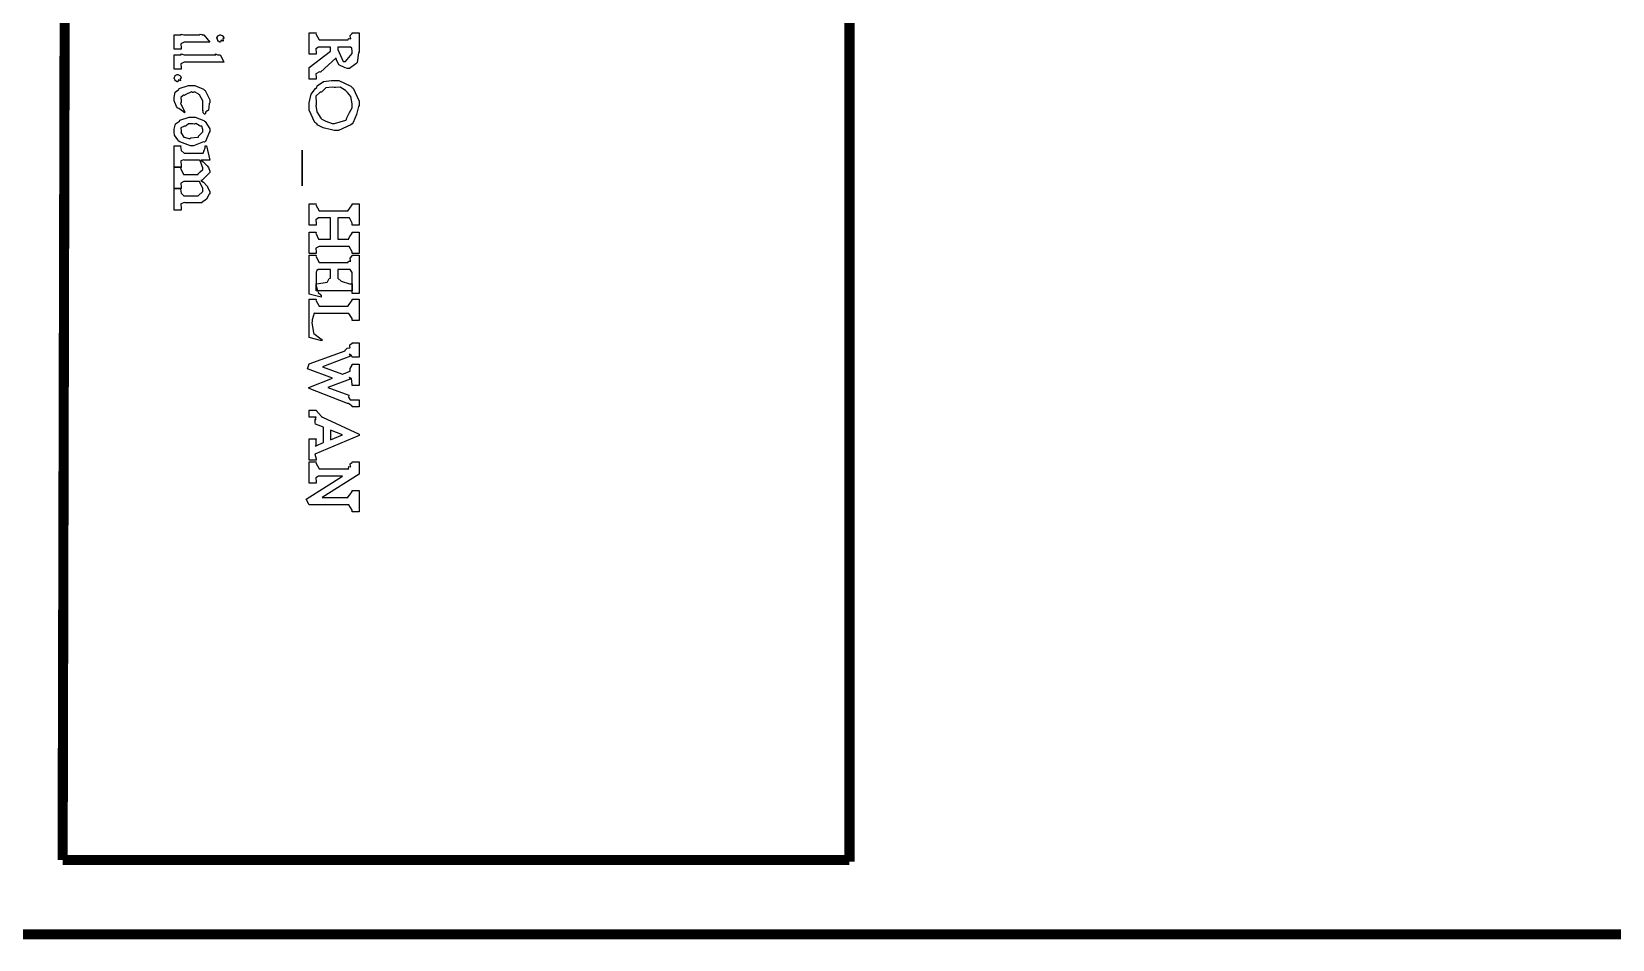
# Model space of a CAD drawing. Extents: x 0.4 to 11.2, y 0.4 to 16.
# Drawn here: x 1.359 to 2.92, y 0.4 to 1.296 of the extents above; entities that cross this region are included whole.
import ezdxf

# ---------------------------------------------------------------- set-up
doc = ezdxf.new("R2010")
doc.units = 0
doc.layers.get('0').update_dxf_attribs({"linetype": 'CONTINUOUS'})

msp = doc.modelspace()

# ---------------------------------------------------------------- linework, layer by layer
at = {"color": 230, "const_width": 0.01}
for points in [[(11.1917, 0.405003), (11.1917, 15.9817), (0.363336, 15.9817), (0.363336, 0.405003), (11.1917, 0.405003)], [(2.16667, 0.476671), (2.16667, 2.56999), (2.16667, 0.476671), (2.16667, 2.56999), (2.16667, 0.476671)]]:
    msp.add_lwpolyline(points, close=True, dxfattribs=at)
for points in [[(1.38997, 0.478353), (1.39501, 2.56999)], [(2.16667, 0.478353), (1.38997, 0.478353)]]:
    msp.add_lwpolyline(points, dxfattribs=at)
at = {"color": 0}
for points in [[(1.5, 1.27832), (1.5, 1.29243), (1.50694, 1.29243), (1.50683, 1.29253), (1.507, 1.29335), (1.50976, 1.29243), (1.51064, 1.29243), (1.52518, 1.29243), (1.52518, 1.29248), (1.52587, 1.29335), (1.528, 1.29243), (1.528, 1.29243), (1.528, 1.29243), (1.52767, 1.29243), (1.52756, 1.29243), (1.52929, 1.29243), (1.53515, 1.28527), (1.51107, 1.28527), (1.50999, 1.28532), (1.50662, 1.28358), (1.50694, 1.27968), (1.50694, 1.27832), (1.5, 1.27832)], [(1.54579, 1.28527), (1.54519, 1.28532), (1.5434, 1.28619), (1.54318, 1.28635), (1.54308, 1.28711), (1.54238, 1.28923), (1.54232, 1.28895), (1.54232, 1.28895), (1.54232, 1.28955), (1.54308, 1.29118), (1.54318, 1.29134), (1.54324, 1.29167), (1.54519, 1.29243), (1.54579, 1.29243), (1.54579, 1.29243), (1.54807, 1.29156), (1.54818, 1.29134), (1.54818, 1.29134), (1.54818, 1.29123), (1.54926, 1.28955), (1.54926, 1.28895), (1.54915, 1.28912), (1.54807, 1.2889), (1.54839, 1.28657), (1.54818, 1.28635), (1.5479, 1.28673), (1.54633, 1.28722), (1.54596, 1.28527), (1.54579, 1.28527)], [(1.63336, 1.24892), (1.63336, 1.2602), (1.6544, 1.27648), (1.6544, 1.28038), (1.64356, 1.28038), (1.64268, 1.28044), (1.63986, 1.2787), (1.64031, 1.27479), (1.64031, 1.27344), (1.63336, 1.27344), (1.63336, 1.29449), (1.64031, 1.29449), (1.63981, 1.29351), (1.64313, 1.28754), (1.64421, 1.28754), (1.67199, 1.28754), (1.67188, 1.28771), (1.67225, 1.28879), (1.67449, 1.28863), (1.67458, 1.28885), (1.6741, 1.28923), (1.67372, 1.29177), (1.67567, 1.29384), (1.67567, 1.29449), (1.68261, 1.29449), (1.68261, 1.27561), (1.68201, 1.2749), (1.68067, 1.26525), (1.68024, 1.26454), (1.67936, 1.26389), (1.67318, 1.25933), (1.67111, 1.25933), (1.66894, 1.25993), (1.66265, 1.26291), (1.66043, 1.26801), (1.66004, 1.26975), (1.64442, 1.25586), (1.6435, 1.25608), (1.63997, 1.25391), (1.64031, 1.25016), (1.64031, 1.24892), (1.63336, 1.24892)], [(1.66851, 1.26628), (1.66911, 1.26633), (1.67567, 1.27414), (1.67567, 1.27669), (1.67567, 1.27723), (1.67551, 1.27881), (1.67546, 1.27886), (1.6754, 1.2793), (1.67415, 1.28038), (1.67372, 1.28038), (1.66157, 1.28038), (1.66157, 1.27805), (1.66678, 1.26628), (1.66851, 1.26628)], [(1.5, 1.25873), (1.5, 1.27284), (1.50694, 1.27284), (1.50689, 1.27295), (1.50706, 1.27376), (1.50993, 1.27284), (1.51085, 1.27284), (1.54124, 1.27284), (1.54112, 1.27295), (1.54096, 1.27376), (1.54281, 1.27284), (1.5434, 1.27284), (1.5434, 1.27284), (1.54406, 1.27284), (1.54406, 1.27284), (1.54536, 1.27284), (1.54536, 1.27284), (1.54883, 1.26655), (1.54926, 1.26568), (1.51107, 1.26568), (1.50999, 1.26573), (1.50662, 1.264), (1.50694, 1.26009), (1.50694, 1.25873), (1.5, 1.25873)], [(1.50369, 1.24609), (1.50315, 1.24615), (1.50131, 1.24702), (1.50108, 1.24718), (1.50097, 1.24788), (1.50017, 1.24989), (1.5, 1.24957), (1.5, 1.24957), (1.5, 1.25022), (1.50092, 1.25201), (1.50108, 1.25217), (1.50114, 1.2525), (1.5031, 1.25326), (1.50369, 1.25326), (1.50369, 1.25326), (1.50575, 1.25255), (1.50586, 1.25239), (1.50586, 1.25239), (1.50694, 1.25043), (1.50694, 1.24978), (1.50683, 1.24989), (1.50586, 1.24962), (1.50624, 1.24734), (1.50608, 1.24718), (1.50586, 1.24756), (1.50429, 1.24805), (1.50385, 1.24609), (1.50369, 1.24609)], [(1.51042, 1.21544), (1.50917, 1.21663), (1.50483, 1.21973), (1.50353, 1.22032), (1.50325, 1.22065), (1.50244, 1.2219), (1.5, 1.22732), (1.5, 1.22911), (1.5, 1.23085), (1.50114, 1.23589), (1.50379, 1.23779), (1.50456, 1.23844), (1.50499, 1.23948), (1.51411, 1.24257), (1.51714, 1.24257), (1.52035, 1.24257), (1.52914, 1.23877), (1.52994, 1.23801), (1.53065, 1.23763), (1.53515, 1.22852), (1.53515, 1.22542), (1.53456, 1.22493), (1.5339, 1.21815), (1.53364, 1.21761), (1.53336, 1.21777), (1.53147, 1.21658), (1.53065, 1.21436), (1.53039, 1.21436), (1.53006, 1.21441), (1.52897, 1.21528), (1.52886, 1.21544), (1.52875, 1.21615), (1.52826, 1.21815), (1.52821, 1.21783), (1.52821, 1.21783), (1.52821, 1.21848), (1.52821, 1.21994), (1.52821, 1.22043), (1.52821, 1.2207), (1.52821, 1.22152), (1.52821, 1.22152), (1.52821, 1.22184), (1.52821, 1.2226), (1.52821, 1.22282), (1.52821, 1.22353), (1.52821, 1.22564), (1.52821, 1.22629), (1.52821, 1.22732), (1.52518, 1.23329), (1.52453, 1.23367), (1.5236, 1.23443), (1.52024, 1.23627), (1.51878, 1.23562), (1.51824, 1.23562), (1.51714, 1.23622), (1.51079, 1.23329), (1.51019, 1.2328), (1.50944, 1.23296), (1.50651, 1.23074), (1.50694, 1.22694), (1.50694, 1.22564), (1.5064, 1.22499), (1.51042, 1.21696), (1.51107, 1.21631), (1.51042, 1.21544)], [(1.6581, 1.19813), (1.65543, 1.19878), (1.64708, 1.20074), (1.64187, 1.20356), (1.64074, 1.20464), (1.63889, 1.20589), (1.63336, 1.21832), (1.63336, 1.22244), (1.63336, 1.22532), (1.63519, 1.23394), (1.63954, 1.23948), (1.64074, 1.24067), (1.64128, 1.24235), (1.64751, 1.24658), (1.65549, 1.2474), (1.6581, 1.2474), (1.66249, 1.2474), (1.67458, 1.24181), (1.67567, 1.24067), (1.67681, 1.24007), (1.68261, 1.22705), (1.68261, 1.22266), (1.68201, 1.22168), (1.67996, 1.21392), (1.67686, 1.20595), (1.67567, 1.20486), (1.67453, 1.20383), (1.66222, 1.19813), (1.6581, 1.19813)], [(1.65787, 1.20508), (1.65826, 1.20513), (1.66949, 1.20833), (1.67025, 1.20898), (1.67042, 1.21067), (1.67318, 1.21587), (1.67567, 1.22049), (1.67567, 1.22201), (1.67567, 1.2245), (1.67432, 1.23182), (1.67133, 1.23557), (1.67046, 1.23633), (1.66917, 1.23774), (1.66385, 1.24083), (1.6594, 1.24045), (1.65787, 1.24045), (1.65603, 1.24099), (1.64968, 1.24023), (1.64632, 1.23665), (1.64551, 1.23589), (1.64432, 1.23606), (1.64008, 1.23193), (1.64031, 1.22548), (1.64031, 1.22331), (1.63976, 1.22271), (1.64085, 1.21669), (1.64501, 1.21029), (1.64594, 1.20942), (1.64594, 1.20942), (1.64974, 1.20747), (1.65588, 1.20508), (1.65787, 1.20508)], [(1.51779, 1.183), (1.51617, 1.18311), (1.50564, 1.1869), (1.50478, 1.18755), (1.50369, 1.18897), (1.50054, 1.19341), (1.5, 1.19678), (1.5, 1.19775), (1.50006, 1.19949), (1.50142, 1.20464), (1.50439, 1.20665), (1.50521, 1.2073), (1.50564, 1.20828), (1.51476, 1.21121), (1.51779, 1.21121), (1.52089, 1.21121), (1.5294, 1.20817), (1.53017, 1.20752), (1.53082, 1.20719), (1.53515, 1.19965), (1.53515, 1.1971), (1.53456, 1.19607), (1.53103, 1.18734), (1.53017, 1.18669), (1.52919, 1.18696), (1.5191, 1.183), (1.51779, 1.183)], [(1.51563, 1.19016), (1.51639, 1.19076), (1.52354, 1.19146), (1.52408, 1.19168), (1.52393, 1.19255), (1.52821, 1.19678), (1.52821, 1.19819), (1.52821, 1.19927), (1.5275, 1.20237), (1.52599, 1.20237), (1.52561, 1.20253), (1.52468, 1.20323), (1.5216, 1.20497), (1.52024, 1.20426), (1.51975, 1.20426), (1.51861, 1.20481), (1.51438, 1.2047), (1.51188, 1.20264), (1.51129, 1.20231), (1.51025, 1.20258), (1.50662, 1.2009), (1.50694, 1.19759), (1.50694, 1.19645), (1.50678, 1.19634), (1.5095, 1.19173), (1.50999, 1.19146), (1.50999, 1.19146), (1.51133, 1.19124), (1.5146, 1.19016), (1.51563, 1.19016)], [(1.5, 1.11952), (1.5, 1.14079), (1.50694, 1.14079), (1.5064, 1.1403), (1.50694, 1.13639), (1.50956, 1.13363), (1.51042, 1.13363), (1.52365, 1.13363), (1.5236, 1.13368), (1.52821, 1.13807), (1.52821, 1.13949), (1.52821, 1.141), (1.5255, 1.14714), (1.52496, 1.14773), (1.52403, 1.14779), (1.51383, 1.14773), (1.51042, 1.14773), (1.5095, 1.14779), (1.50651, 1.1461), (1.50694, 1.14214), (1.50694, 1.14079), (1.5, 1.14079), (1.5, 1.16184), (1.50694, 1.16184), (1.50646, 1.16086), (1.50944, 1.15489), (1.51042, 1.15489), (1.52388, 1.15489), (1.52382, 1.15538), (1.52587, 1.15723), (1.52821, 1.15972), (1.52821, 1.16054), (1.52821, 1.16146), (1.52572, 1.16835), (1.52518, 1.169), (1.51042, 1.169), (1.50965, 1.16932), (1.50651, 1.16813), (1.50694, 1.16341), (1.50694, 1.16184), (1.5, 1.16184), (1.5, 1.18289), (1.50694, 1.18289), (1.50646, 1.1824), (1.50711, 1.17855), (1.5101, 1.17594), (1.51107, 1.17594), (1.528, 1.17594), (1.52869, 1.17594), (1.53082, 1.18115), (1.53082, 1.18289), (1.5319, 1.18289), (1.53515, 1.169), (1.52647, 1.169), (1.52647, 1.169), (1.52854, 1.16716), (1.53244, 1.16368), (1.53276, 1.16314), (1.53276, 1.16314), (1.53396, 1.16157), (1.53515, 1.15804), (1.53515, 1.15685), (1.53456, 1.1562), (1.52778, 1.14909), (1.52626, 1.14882), (1.52626, 1.14882), (1.52892, 1.14703), (1.53271, 1.14312), (1.53299, 1.14274), (1.53293, 1.14269), (1.53515, 1.13753), (1.53515, 1.1358), (1.53456, 1.13531), (1.53185, 1.13053), (1.52718, 1.12668), (1.52561, 1.12668), (1.51107, 1.12668), (1.51019, 1.12706), (1.50662, 1.12587), (1.50694, 1.12115), (1.50694, 1.11952), (1.5, 1.11952)], [(1.62642, 1.14345), (1.62642, 1.17882), (1.62642, 1.14345)], [(1.63336, 1.07666), (1.63336, 1.09771), (1.64031, 1.09771), (1.63981, 1.09673), (1.64264, 1.09077), (1.64356, 1.09077), (1.6544, 1.09077), (1.6544, 1.11182), (1.64356, 1.11182), (1.64268, 1.11187), (1.63986, 1.11013), (1.64031, 1.10623), (1.64031, 1.10487), (1.63336, 1.10487), (1.63336, 1.12592), (1.64031, 1.12592), (1.63981, 1.12495), (1.64313, 1.11898), (1.64421, 1.11898), (1.67199, 1.11898), (1.67182, 1.11936), (1.67339, 1.12164), (1.67567, 1.12489), (1.67567, 1.12592), (1.68261, 1.12592), (1.68261, 1.10487), (1.67567, 1.10487), (1.67567, 1.10666), (1.67324, 1.11182), (1.67242, 1.11182), (1.66157, 1.11182), (1.66157, 1.09077), (1.67242, 1.09077), (1.67219, 1.09115), (1.67344, 1.09348), (1.67567, 1.09668), (1.67567, 1.09771), (1.68261, 1.09771), (1.68261, 1.07666), (1.67567, 1.07666), (1.67567, 1.07845), (1.6729, 1.0836), (1.67199, 1.0836), (1.64421, 1.0836), (1.64318, 1.08366), (1.63992, 1.08198), (1.64031, 1.07802), (1.64031, 1.07666), (1.63336, 1.07666)], [(1.64529, 1.03375), (1.63336, 1.03678), (1.63336, 1.07498), (1.64031, 1.07498), (1.63981, 1.074), (1.64313, 1.06803), (1.64421, 1.06803), (1.67199, 1.06803), (1.67188, 1.0682), (1.67225, 1.06928), (1.67449, 1.06912), (1.67458, 1.06934), (1.6741, 1.06972), (1.67372, 1.07227), (1.67567, 1.07433), (1.67567, 1.07498), (1.68261, 1.07498), (1.68261, 1.03743), (1.67567, 1.03743), (1.67567, 1.03895), (1.67567, 1.03966), (1.67567, 1.04129), (1.67567, 1.04177), (1.67562, 1.04253), (1.67567, 1.0459), (1.67567, 1.04698), (1.67567, 1.05718), (1.67562, 1.05816), (1.67389, 1.06087), (1.67329, 1.06087), (1.66157, 1.06087), (1.66157, 1.05263), (1.66157, 1.05235), (1.66504, 1.04932), (1.67301, 1.04677), (1.67567, 1.04677), (1.67567, 1.03982), (1.64031, 1.03982), (1.64031, 1.04677), (1.641, 1.04682), (1.65099, 1.04839), (1.65158, 1.04872), (1.65169, 1.04959), (1.65315, 1.05203), (1.6544, 1.05252), (1.6544, 1.05263), (1.6544, 1.06087), (1.64247, 1.06087), (1.64208, 1.06087), (1.64079, 1.06), (1.64074, 1.05979), (1.64068, 1.05979), (1.64031, 1.058), (1.64031, 1.0574), (1.64031, 1.04698), (1.63976, 1.04633), (1.6416, 1.04015), (1.64182, 1.03961), (1.64182, 1.03961), (1.64231, 1.03819), (1.64497, 1.03592), (1.64529, 1.0357), (1.64529, 1.03375)], [(1.64572, 0.990614), (1.63336, 0.993869), (1.63336, 1.03185), (1.64031, 1.03185), (1.63981, 1.03087), (1.64313, 1.0249), (1.64421, 1.0249), (1.67199, 1.0249), (1.67182, 1.02528), (1.67339, 1.02756), (1.67567, 1.03082), (1.67567, 1.03185), (1.68261, 1.03185), (1.68261, 1.0108), (1.67567, 1.0108), (1.67562, 1.01259), (1.67242, 1.01774), (1.67133, 1.01774), (1.63878, 1.01774), (1.63824, 1.0178), (1.63618, 1.01145), (1.63618, 1.00928), (1.63596, 1.00868), (1.63764, 0.998535), (1.63792, 0.997993), (1.63792, 0.997993), (1.64475, 0.992567), (1.64572, 0.992133), (1.64572, 0.990614)], [(1.67567, 0.925347), (1.67567, 0.926269), (1.6721, 0.928711), (1.67133, 0.928819), (1.63336, 0.943576), (1.63314, 0.944661), (1.65636, 0.953776), (1.63183, 0.96289), (1.63336, 0.967882), (1.66872, 0.980686), (1.66872, 0.981392), (1.6709, 0.983507), (1.6735, 0.983724), (1.67372, 0.983942), (1.67339, 0.984321), (1.67361, 0.986762), (1.67567, 0.988226), (1.67567, 0.988715), (1.68261, 0.988715), (1.68261, 0.97461), (1.67567, 0.97461), (1.67562, 0.974881), (1.67503, 0.976129), (1.67481, 0.976129), (1.67438, 0.976563), (1.67285, 0.977593), (1.67426, 0.975586), (1.67415, 0.975478), (1.64638, 0.965061), (1.66612, 0.957682), (1.67393, 0.960721), (1.67367, 0.960829), (1.67367, 0.963379), (1.67567, 0.966635), (1.67567, 0.967665), (1.68261, 0.967665), (1.68261, 0.946397), (1.67567, 0.946397), (1.67562, 0.947646), (1.67503, 0.95356), (1.67481, 0.95356), (1.67432, 0.953831), (1.67269, 0.954482), (1.67404, 0.953071), (1.67393, 0.952908), (1.65181, 0.944444), (1.67264, 0.936849), (1.67264, 0.936849), (1.6721, 0.934896), (1.67383, 0.932508), (1.67438, 0.932508), (1.67438, 0.932508), (1.67567, 0.932346), (1.67567, 0.932292), (1.68261, 0.932292), (1.68261, 0.925347), (1.67567, 0.925347)], [(1.63336, 0.872831), (1.63336, 0.893881), (1.64031, 0.893881), (1.63976, 0.892686), (1.64008, 0.886285), (1.64008, 0.886285), (1.63986, 0.88661), (1.63917, 0.887478), (1.63986, 0.886936), (1.63986, 0.886936), (1.64746, 0.890192), (1.64746, 0.905382), (1.63965, 0.908421), (1.63938, 0.909614), (1.63911, 0.913249), (1.64008, 0.912978), (1.64008, 0.912978), (1.63986, 0.913357), (1.63943, 0.914714), (1.64031, 0.915039), (1.64031, 0.915147), (1.63336, 0.915147), (1.63336, 0.922092), (1.64031, 0.922092), (1.64019, 0.921983), (1.64556, 0.915853), (1.6466, 0.915365), (1.68261, 0.898654), (1.68261, 0.897136), (1.639, 0.878907), (1.63878, 0.878689), (1.64031, 0.874294), (1.64031, 0.872831), (1.63336, 0.872831)], [(1.6544, 0.893012), (1.66612, 0.897786), (1.6544, 0.902561), (1.6544, 0.893012)], [(1.67567, 0.821886), (1.67567, 0.823676), (1.67242, 0.828831), (1.67133, 0.828831), (1.63336, 0.828831), (1.63053, 0.834256), (1.66635, 0.857042), (1.64356, 0.857042), (1.64268, 0.857096), (1.63986, 0.85536), (1.64031, 0.851454), (1.64031, 0.850097), (1.63336, 0.850097), (1.63336, 0.871149), (1.64031, 0.871149), (1.63981, 0.870226), (1.64328, 0.864204), (1.64442, 0.864204), (1.67242, 0.864204), (1.67215, 0.864583), (1.67242, 0.866536), (1.67453, 0.866319), (1.67458, 0.866374), (1.67415, 0.866699), (1.67372, 0.869086), (1.67567, 0.87066), (1.67567, 0.871149), (1.68261, 0.871149), (1.68261, 0.858996), (1.64615, 0.835992), (1.67176, 0.835992), (1.6716, 0.836481), (1.67339, 0.838704), (1.67567, 0.841906), (1.67567, 0.842936), (1.68261, 0.842936), (1.68261, 0.821886), (1.67567, 0.821886)]]:
    msp.add_lwpolyline(points, close=True, dxfattribs=at)

doc.saveas('drawing.dxf')
